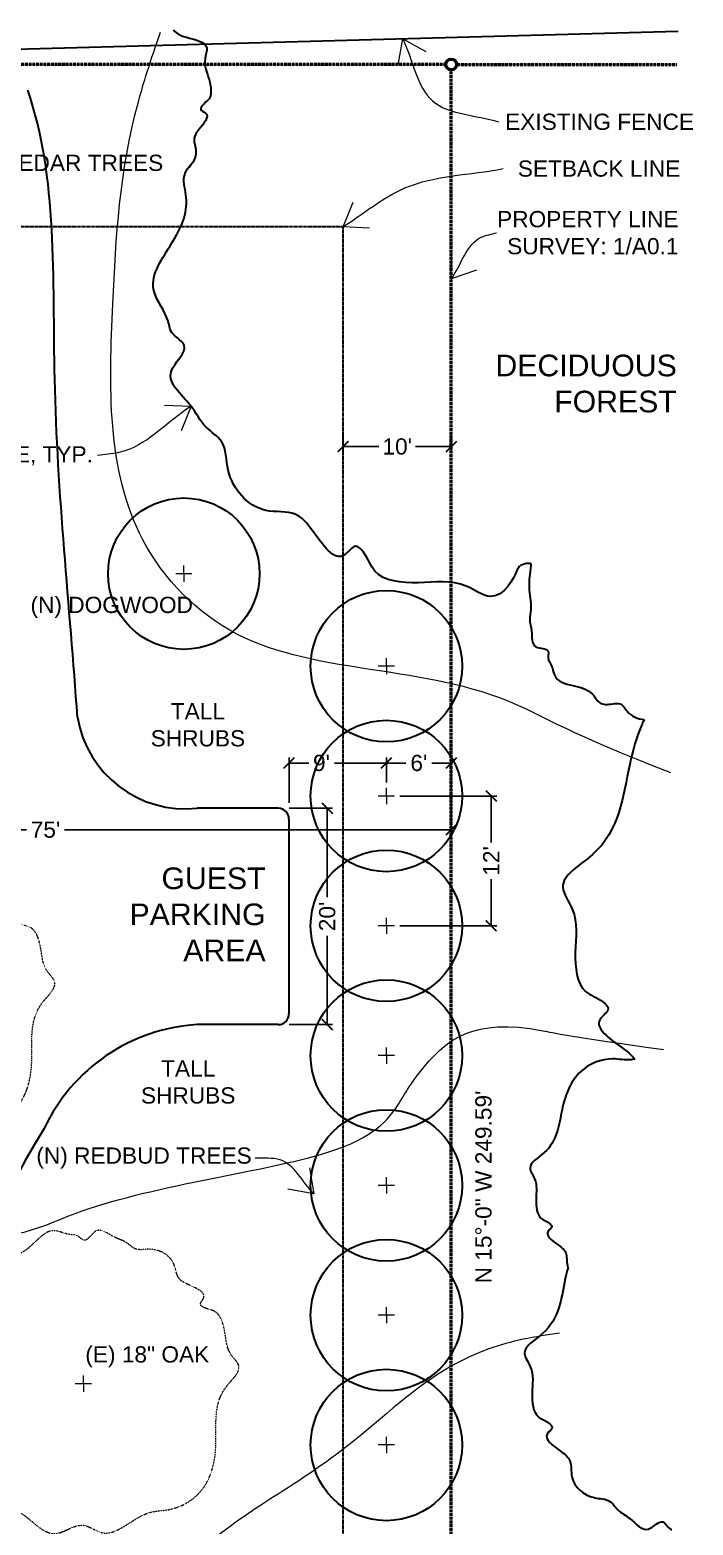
# Model space of a CAD drawing. Header units: inches. Extents: x -4969 to 16721, y 2489 to 24693.
# Drawn here: x 9544 to 10280, y 20885 to 22544 of the extents above; entities that cross this region are included whole.
import ezdxf

# ---------------------------------------------------------------- set-up
doc = ezdxf.new("R2010")
doc.units = ezdxf.units.IN
doc.header["$MEASUREMENT"] = 0
for name, pattern in [('DASHED2', [0.375, 0.25, -0.125]), ('HIDDEN2', [0.1875, 0.125, -0.0625]), ('PHANTOM2', [1.25, 0.625, -0.125, 0.125, -0.125, 0.125, -0.125])]:
    doc.linetypes.add(name, pattern=pattern)
doc.layers.get('0').update_dxf_attribs({"lineweight": 5})
for name, color, linetype, lineweight in [('1', 1, 'Continuous', 9), ('3', 3, 'Continuous', 30), ('5', 4, 'Continuous', 50), ('A-DIMSx', 7, 'Continuous', 9), ('A-TEXT', 7, 'Continuous', 20), ('A-TEXTx', 7, 'Continuous', 20), ('L-PLNT', 7, 'Continuous', 20)]:
    doc.layers.add(name, color=color, linetype=linetype, lineweight=lineweight)
doc.styles.get("Standard").update_dxf_attribs({"font": 'Arial.ttf'})
doc.linetypes.add('FENCELINE2', pattern='A,0.25,-0.1,[132,ltypeshp.shx,S=0.1,R=0,X=-0.1,Y=0],-0.1,1', length=1.45)
doc.dimstyles.get("Standard").update_dxf_attribs({"dimtxt": 3, "dimasz": 2, "dimexe": 0.03125, "dimexo": 0.0625, "dimgap": 0.03125, "dimtad": 0, "dimtoh": 1, "dimdec": 4, "dimlfac": 0.99985, "dimzin": 0, "dimdsep": 46, "dimlunit": 4, "dimtxsty": 'Standard', "dimblk": 'ARCHTICK', "dimblk1": 'ARCHTICK', "dimblk2": 'ARCHTICK', "dimcen": 0.09, "dimclrt": 256, "dimadec": 0, "dimazin": 0, "dimtfac": 1, "dimtdec": 4, "dimtofl": 0, "dimtmove": 0, "dimatfit": 3, "dimfxl": 1, "dimtolj": 1, "dimtzin": 0, "dimarcsym": 0})

# ---------------------------------------------------------------- blocks, each defined once
blk = doc.blocks.new('_ArchTick')
at = {"color": 0, "linetype": 'ByBlock', "lineweight": 0, "const_width": 0.15}
blk.add_lwpolyline([(-0.5, -0.5), (0.5, 0.5)], dxfattribs=at)
blk = doc.blocks.new('*D377')
at = {"layer": 'A-DIMSx', "color": 0, "lineweight": -2, "ltscale": 0.1, "transparency": 16777216}
for p, q in [((9939.6, 21709.3), (9939.6, 21736.8)), ((9939.6, 21730.8), (9961.2, 21730.8)), ((10011.6, 21730.8), (9989.9, 21730.8)), ((10011.6, 21700.2), (10011.6, 21736.8))]:
    blk.add_line(p, q, dxfattribs=at)
at = {"layer": 'Defpoints', "color": 0, "ltscale": 0.1, "transparency": 16777216}
for p in [(10011.6, 21730.8), (9939.6, 21703.3), (10011.6, 21694.2)]:
    blk.add_point(p, dxfattribs=at)
at = {"layer": 'A-DIMSx', "color": 0, "lineweight": -2, "ltscale": 0.1, "transparency": 16777216, "xscale": 12, "yscale": 12, "zscale": 12, "rotation": 180}
blk.add_blockref('_ArchTick', (9939.6, 21730.8), dxfattribs=at)
at = {"layer": 'A-DIMSx', "color": 0, "lineweight": -2, "ltscale": 0.1, "transparency": 16777216, "xscale": 12, "yscale": 12, "zscale": 12}
blk.add_blockref('_ArchTick', (10011.6, 21730.8), dxfattribs=at)
at = {"layer": 'A-DIMSx', "ltscale": 0.1, "transparency": 16777216, "insert": (9975.6, 21730.8), "char_height": 18, "attachment_point": 5}
blk.add_mtext("\\A1;6'", dxfattribs=at)
blk = doc.blocks.new('*D378')
at = {"layer": 'A-DIMSx', "color": 0, "lineweight": -2, "ltscale": 0.1, "transparency": 16777216}
for p, q in [((9831.6, 21686.6), (9831.6, 21736.8)), ((9831.6, 21730.8), (9853.4, 21730.8)), ((9939.6, 21730.8), (9881.9, 21730.8)), ((9939.6, 21709.2), (9939.6, 21736.8))]:
    blk.add_line(p, q, dxfattribs=at)
at = {"layer": 'Defpoints', "color": 0, "ltscale": 0.1, "transparency": 16777216}
for p in [(9831.6, 21730.8), (9939.6, 21703.2), (9831.6, 21680.6)]:
    blk.add_point(p, dxfattribs=at)
at = {"layer": 'A-DIMSx', "color": 0, "lineweight": -2, "ltscale": 0.1, "transparency": 16777216, "xscale": 12, "yscale": 12, "zscale": 12, "rotation": 180}
blk.add_blockref('_ArchTick', (9831.6, 21730.8), dxfattribs=at)
at = {"layer": 'A-DIMSx', "color": 0, "lineweight": -2, "ltscale": 0.1, "transparency": 16777216, "xscale": 12, "yscale": 12, "zscale": 12}
blk.add_blockref('_ArchTick', (9939.6, 21730.8), dxfattribs=at)
at = {"layer": 'A-DIMSx', "ltscale": 0.1, "transparency": 16777216, "insert": (9867.6, 21730.8), "char_height": 18, "attachment_point": 5}
blk.add_mtext("\\A1;9'", dxfattribs=at)
blk = doc.blocks.new('*D379')
at = {"layer": 'A-DIMSx', "color": 0, "lineweight": -2, "ltscale": 0.1, "transparency": 16777216}
for p, q in [((10011.6, 21697.4), (10011.6, 21650.8)), ((9111.4, 21656.8), (9540.3, 21656.8)), ((10011.6, 21656.8), (9582.7, 21656.8))]:
    blk.add_line(p, q, dxfattribs=at)
at = {"layer": 'Defpoints', "color": 0, "ltscale": 0.1, "transparency": 16777216}
for p in [(10011.6, 21703.4), (9111.4, 21656.8), (10011.6, 21656.8)]:
    blk.add_point(p, dxfattribs=at)
at = {"layer": 'A-DIMSx', "color": 0, "lineweight": -2, "ltscale": 0.1, "transparency": 16777216, "xscale": 12, "yscale": 12, "zscale": 12, "rotation": 180}
blk.add_blockref('_ArchTick', (9111.4, 21656.8), dxfattribs=at)
at = {"layer": 'A-DIMSx', "color": 0, "lineweight": -2, "ltscale": 0.1, "transparency": 16777216, "xscale": 12, "yscale": 12, "zscale": 12}
blk.add_blockref('_ArchTick', (10011.6, 21656.8), dxfattribs=at)
at = {"layer": 'A-DIMSx', "ltscale": 0.1, "transparency": 16777216, "insert": (9561.5, 21656.8), "char_height": 18, "attachment_point": 5}
blk.add_mtext("\\A1;75'", dxfattribs=at)
blk = doc.blocks.new('*D388')
at = {"layer": 'A-DIMSx', "color": 0, "lineweight": -2, "ltscale": 0.1, "transparency": 16777216}
for p, q in [((9954.6, 21694.2), (10061.9, 21694.2)), ((10055.9, 21694.2), (10055.9, 21642.6)), ((10055.9, 21550.2), (10055.9, 21601.8)), ((9954.6, 21550.2), (10061.9, 21550.2))]:
    blk.add_line(p, q, dxfattribs=at)
at = {"layer": 'Defpoints', "color": 0, "ltscale": 0.1, "transparency": 16777216}
for p in [(9948.6, 21694.2), (9948.6, 21550.2), (10055.9, 21550.2)]:
    blk.add_point(p, dxfattribs=at)
at = {"layer": 'A-DIMSx', "color": 0, "lineweight": -2, "ltscale": 0.1, "transparency": 16777216, "xscale": 12, "yscale": 12, "zscale": 12}
for p, rotation in [((10055.9, 21694.2), 90), ((10055.9, 21550.2), 270)]:
    blk.add_blockref('_ArchTick', p, dxfattribs=dict(at, rotation=rotation))
at = {"layer": 'A-DIMSx', "ltscale": 0.1, "transparency": 16777216, "insert": (10055.9, 21622.2), "char_height": 18, "attachment_point": 5, "rotation": 90}
blk.add_mtext("\\A1;12'", dxfattribs=at)
blk = doc.blocks.new('*D389')
at = {"layer": 'A-DIMSx', "color": 0, "lineweight": -2, "ltscale": 0.1, "transparency": 16777216}
for p, q in [((9831.6, 21680.6), (9880, 21680.6)), ((9874, 21680.6), (9874, 21582)), ((9874, 21440.6), (9874, 21539.2)), ((9831.6, 21440.6), (9880, 21440.6))]:
    blk.add_line(p, q, dxfattribs=at)
at = {"layer": 'Defpoints', "color": 0, "ltscale": 0.1, "transparency": 16777216}
for p in [(9825.6, 21680.6), (9825.6, 21440.6), (9874, 21440.6)]:
    blk.add_point(p, dxfattribs=at)
at = {"layer": 'A-DIMSx', "color": 0, "lineweight": -2, "ltscale": 0.1, "transparency": 16777216, "xscale": 12, "yscale": 12, "zscale": 12}
for p, rotation in [((9874, 21680.6), 90), ((9874, 21440.6), 270)]:
    blk.add_blockref('_ArchTick', p, dxfattribs=dict(at, rotation=rotation))
at = {"layer": 'A-DIMSx', "ltscale": 0.1, "transparency": 16777216, "insert": (9874, 21560.6), "char_height": 18, "attachment_point": 5, "rotation": 90}
blk.add_mtext("\\A1;20'", dxfattribs=at)
blk = doc.blocks.new('*D392')
at = {"layer": 'A-DIMSx', "color": 0, "lineweight": -2, "ltscale": 0.1, "transparency": 16777216}
for p, q in [((9891.6, 22096.7), (9891.6, 22075.9)), ((10011.6, 22096.7), (10011.6, 22075.9)), ((9891.6, 22081.9), (9931.1, 22081.9)), ((10011.6, 22081.9), (9972, 22081.9))]:
    blk.add_line(p, q, dxfattribs=at)
at = {"layer": 'Defpoints', "color": 0, "ltscale": 0.1, "transparency": 16777216}
for p in [(9891.6, 22102.7), (10011.6, 22102.7), (10011.6, 22081.9)]:
    blk.add_point(p, dxfattribs=at)
at = {"layer": 'A-DIMSx', "color": 0, "lineweight": -2, "ltscale": 0.1, "transparency": 16777216, "xscale": 12, "yscale": 12, "zscale": 12, "rotation": 180}
blk.add_blockref('_ArchTick', (9891.6, 22081.9), dxfattribs=at)
at = {"layer": 'A-DIMSx', "color": 0, "lineweight": -2, "ltscale": 0.1, "transparency": 16777216, "xscale": 12, "yscale": 12, "zscale": 12}
blk.add_blockref('_ArchTick', (10011.6, 22081.9), dxfattribs=at)
at = {"layer": 'A-DIMSx', "ltscale": 0.1, "transparency": 16777216, "insert": (9951.6, 22081.9), "char_height": 18, "attachment_point": 5}
blk.add_mtext("\\A1;10'", dxfattribs=at)

msp = doc.modelspace()

# ---------------------------------------------------------------- linework, layer by layer
at = {"layer": '1', "ltscale": 0.1}
for points, knots in [([(10255.1346614, 21719.9578936), (10143.2078104, 21763.1692086), (10019.6606162, 21843.9271987), (9801.6398823, 21821.8465936), (9626.7891874, 22002.9457385), (9634.9071851, 22227.0574145), (9644.2654172, 22401.4985413), (9674.367191, 22498.3858016), (9688.953483, 22541.780718)], [672.0045855753, 672.0045855753, 672.0045855753, 672.0045855753, 761.5244826516, 1052.3576896561, 1200.8248678583, 1464.6763494092, 1681.1343875339, 1727.8576994472, 1727.8576994472, 1727.8576994472, 1727.8576994472]), ([(8975.6609248, 20633.5092313), (9047.5638885, 20666.5347592), (9145.9887999, 20749.5169702), (9251.9558676, 20829.1352182), (9239.2112847, 20974.5079559), (9260.4455486, 21026.2606621), (9284.3465867, 21063.9324418), (9301.2581531, 21121.5607702), (9333.3149135, 21213.9731172), (9363.811266, 21242.6636764), (9509.3134955, 21187.1899184), (9607.4989971, 21252.7352881), (9894.1599839, 21288.697065), (9949.1751832, 21339.8858424), (9972.179421, 21389.0910216), (10039.6277332, 21453.597435), (10138.346773, 21428.0245143), (10246.8835373, 21412.9103779)], [1431.8440926005, 1431.8440926005, 1431.8440926005, 1431.8440926005, 1611.4409095944, 1758.5991933873, 1915.3805259183, 2087.4741437633, 2223.0037141139, 2377.6093508398, 2494.1233598463, 2533.0005215449, 2573.3106299006, 2701.7030756243, 2936.7314551156, 3118.6707792735, 3222.7621166876, 3315.3121675507, 3329.555416669, 3329.555416669, 3329.555416669, 3329.555416669]), ([(10131.567467, 21098.2516713), (10104.7375328, 21094.5310427), (10015.4947213, 21078.3119523), (9904.3720898, 20974.2996535), (9826.711091, 20924.3669303), (9720.9079096, 20856.759227), (9518.698336, 20660.7406816), (9487.7091806, 20812.1633257), (9460.296356, 20887.9423941), (9299.9068681, 20884.0985283), (9296.4811916, 20822.6138358), (9303.983199, 20728.1009375), (9293.8305169, 20678.2165935), (9288.9193087, 20657.780718)], [663.208720299, 663.208720299, 663.208720299, 663.208720299, 714.1227987029, 830.745922827, 967.0850240029, 1075.3140430652, 1290.5531867219, 1408.3474510931, 1431.0356489457, 1508.8252563968, 1628.4025584283, 1696.1301964831, 1741.4376083133, 1741.4376083133, 1741.4376083133, 1741.4376083133])]:
    msp.add_open_spline(points, degree=3, knots=knots, dxfattribs=at)
at = {"layer": '3', "linetype": 'DASHED2', "ltscale": 0.5}
msp.add_line((9891.567467, 19850.151704), (9891.567467, 22325.780718), dxfattribs=at)
at = {"layer": '3', "ltscale": 0.25}
for p, q in [((9819.5605207, 21680.6127498), (9729.5605207, 21680.6127498)), ((9831.5605207, 21668.6127498), (9831.5605207, 21452.6127498)), ((9819.5605207, 21440.6127498), (9729.5605207, 21440.6127498))]:
    msp.add_line(p, q, dxfattribs=at)
at = {"layer": '3', "linetype": 'FENCELINE2', "ltscale": 0.3, "flags": 128}
msp.add_lwpolyline([(9528.2012178, 22522.8147656), (10263.3456569, 22542.7600081)], dxfattribs=at)
at = {"layer": '3', "linetype": 'DASHED2', "ltscale": 0.5}
msp.add_lwpolyline([(9891.567467, 22325.780718), (7851.567467, 22325.780718)], dxfattribs=at)
at = {"layer": '3', "ltscale": 0.25}
for centre in [(9714.9607659, 21940.8809502), (9939.567467, 21838.2155753), (9939.567467, 21694.2155753), (9939.567467, 21550.2155753), (9939.567467, 21406.2155753), (9939.567467, 21262.2155753), (9939.567467, 21118.2155753), (9939.567467, 20974.2155753)]:
    msp.add_circle(centre, 84, dxfattribs=at)
for centre, radius, start, end in [((9716.8363019, 21801.3870278), 121.4427107, 189.3491568196, 276.0142313896), ((9819.5605207, 21668.6127498), 12, 0, 90), ((9819.5605207, 21452.6127498), 12, 270, 0), ((9742.1635531, 21239.7573897), 201.2503716, 93.5904200989, 154.8753755086), ((10221.8405816, 20912.4635244), 780.0320047, 148.0529503907, 195.8294231361)]:
    msp.add_arc(centre, radius, start, end, dxfattribs=at)
at = {"layer": '3', "ltscale": 0.1}
for points, knots in [([(9703.5733362, 22544.1473609), (9707.3426475, 22539.2368618), (9715.8617056, 22535.9313465), (9744.4937453, 22529.5874372), (9735.6066967, 22507.6410428), (9743.4166101, 22491.0555346), (9747.2661536, 22468.8052048), (9736.7120254, 22462.5346805), (9731.966258, 22454.7356694), (9746.3250198, 22450.5976821), (9732.6084918, 22435.272093), (9724.1303156, 22423.522766), (9731.0596164, 22407.4353539), (9724.9816955, 22395.6341065), (9719.4719285, 22390.8237278)], [650.3253102194, 650.3253102194, 650.3253102194, 650.3253102194, 679.0985903476, 702.467509608, 715.0399427907, 738.2083914182, 759.6056364408, 770.2485728412, 774.8733301049, 781.5238052184, 800.6695682523, 812.4325628995, 826.5432080288, 847.050250702, 847.050250702, 847.050250702, 847.050250702]), ([(9700.0251985, 22211.4559509), (9698.8105468, 22216.1802825), (9694.7592146, 22231.9377531), (9670.155737, 22262.4215032), (9703.738037, 22307.3441044), (9722.8120046, 22347.398547), (9711.9718818, 22380.8478671), (9720.0046751, 22392.3173523), (9724.7787939, 22397.0788414)], [0, 0, 0, 0, 14.6966993796, 49.0191686403, 104.0867543508, 156.840504555, 180.0749102501, 199.3196262972, 199.3196262972, 199.3196262972, 199.3196262972]), ([(10087.3390384, 21949.9293559), (10085.0232627, 21945.9183146), (10082.710799, 21939.1019816), (10063.9446667, 21903.0418468), (10020.2520346, 21936.0206368), (9978.5401277, 21928.5040754), (9926.5474079, 21933.2214991), (9918.8595289, 21960.5430435), (9904.2826317, 21975.8080304), (9886.4496995, 21946.2182763), (9860.4324578, 21986.0204456), (9839.2671577, 22011.9844086), (9794.1020844, 22005.3931992), (9760.1541967, 22044.7086597), (9762.9780366, 22087.3873239), (9735.697858, 22103.7839201), (9723.2813622, 22131.6511462), (9685.0458588, 22160.6440931), (9728.6324695, 22194.1033655), (9702.2416781, 22204.3551529), (9699.889075, 22211.8671677), (9699.8242993, 22212.0740007)], [1563.4455727291, 1563.4455727291, 1563.4455727291, 1563.4455727291, 1570.0548027924, 1624.0830167254, 1653.1500909057, 1706.7148229753, 1756.1845874421, 1780.7907251205, 1791.4830199607, 1806.8587114159, 1851.1231196061, 1878.3187970873, 1910.9421694086, 1971.98075316, 2004.7329702674, 2027.9512307358, 2058.1498184133, 2100.7791717782, 2133.6919229965, 2156.6452438972, 2157.2951254712, 2157.2951254712, 2157.2951254712, 2157.2951254712]), ([(10088.2980108, 21950.4830188), (10100.2108026, 21954.4896191), (10099.8001479, 21947.7903874), (10097.4526743, 21933.5953735), (10098.0337398, 21917.4861735), (10100.7283595, 21902.289764), (10097.3996578, 21888.9313905), (10102.1252042, 21876.6107692), (10099.2984038, 21856.0492065), (10122.8625906, 21859.1466139), (10117.9265384, 21847.9396222), (10119.5045246, 21844.9225668), (10119.5479723, 21844.8394963)], [804.6299519575, 804.6299519575, 804.6299519575, 804.6299519575, 812.4325628995, 826.5432080288, 852.9443349886, 867.1107095819, 877.1533449895, 890.2151937134, 908.6537435819, 922.8895542791, 932.8175949053, 933.0986893359, 933.0986893359, 933.0986893359, 933.0986893359]), ([(10119.4203883, 21845.0899687), (10120.4938104, 21843.2735535), (10124.0740878, 21837.2151074), (10125.8725465, 21820.3668909), (10149.8829684, 21816.8985034), (10167.9671651, 21810.4817059), (10175.9463779, 21794.8511248), (10188.4161043, 21796.0536492), (10200.7645752, 21798.077967), (10207.9521019, 21783.7891627), (10218.3420974, 21779.8344129), (10225.525287, 21779.103137)], [0, 0, 0, 0, 6.356789466, 21.20234801, 45.02082859, 67.838501792, 77.8881205231, 92.5518104603, 100.7641003625, 112.7070817387, 133.2745331609, 133.2745331609, 133.2745331609, 133.2745331609]), ([(10225.525287, 21779.103137), (10224.7220118, 21777.4134158), (10217.4547586, 21761.4163418), (10203.0032213, 21709.8226594), (10197.6328344, 21639.5547458), (10123.9531584, 21601.210947), (10153.7512576, 21561.732319), (10146.9596426, 21524.043382), (10151.222087, 21477.0651811), (10175.9085625, 21470.1187715), (10189.701294, 21456.9477659), (10162.9653698, 21440.8347586), (10196.0342161, 21419.2188472), (10211.7558498, 21406.8246778), (10215.0131643, 21402.2871531)], [1257.9409992687, 1257.9409992687, 1257.9409992687, 1257.9409992687, 1263.5253229921, 1310.4211805819, 1418.6284202588, 1467.4457988909, 1493.7094537981, 1542.1080517976, 1586.8066277271, 1609.0395881061, 1618.7006479054, 1632.5934068338, 1672.5886651858, 1690.8464382835, 1690.8464382835, 1690.8464382835, 1690.8464382835]), ([(10215.0131643, 21402.2871531), (10213.7324733, 21402.0241991), (10205.432221, 21400.6977071), (10184.9914673, 21405.3645379), (10155.8229301, 21393.8380258), (10140.2936749, 21368.9927317), (10131.3724466, 21337.1429009), (10128.801638, 21303.505593), (10093.5311165, 21285.150385), (10107.7954911, 21266.2519333), (10104.5443394, 21248.2102082), (10106.5847751, 21225.7217048), (10118.4022112, 21222.3964529), (10125.0048031, 21216.0914816), (10112.2062942, 21208.3781718), (10129.4219971, 21197.1248881), (10140.6522361, 21187.9702233), (10139.0948275, 21177.2983615), (10140.7237817, 21171.7544923), (10141.0433853, 21170.8907767)], [517.3468288921, 517.3468288921, 517.3468288921, 517.3468288921, 521.0958514076, 541.7456543028, 579.9029731787, 604.8506102506, 627.2996958093, 679.0985903476, 702.467509608, 715.0399427907, 738.2083914182, 759.6056364408, 770.2485728412, 774.8733301048, 781.5238052184, 800.6695682523, 812.4325628995, 826.5432080288, 829.2265009952, 829.2265009952, 829.2265009952, 829.2265009952]), ([(10141.0433853, 21170.8907767), (10139.8888459, 21166.8772856), (10133.6822913, 21141.3821086), (10130.8337332, 21104.1106353), (10085.9562371, 21080.755841), (10104.105938, 21056.7098344), (10099.9692386, 21033.7539093), (10102.5654475, 21005.1399937), (10117.6017135, 21000.9090106), (10126.0027175, 20992.8866931), (10109.7181544, 20983.0724341), (10131.6230656, 20968.7539842), (10145.912194, 20957.1057743), (10142.2847571, 20932.2494175), (10163.9218108, 20913.5663789), (10187.4097856, 20915.1204641), (10196.4335647, 20900.1069636), (10211.7701437, 20893.2736114), (10227.7262571, 20872.2309064), (10246.1403889, 20896.2185647), (10251.7824053, 20881.6945337), (10255.9166026, 20880.3997911), (10256.030432, 20880.3641422)], [785.6420099054, 785.6420099054, 785.6420099054, 785.6420099054, 798.1634097844, 864.0712725873, 893.8054114758, 909.802320458, 939.2813845791, 966.5068051577, 980.0486615689, 985.9331089099, 994.3950385565, 1018.7557191182, 1033.7227149252, 1051.6768135895, 1085.2690720541, 1103.2940797582, 1116.0721253617, 1132.6917567519, 1156.152593626, 1174.2659504202, 1186.8981879482, 1187.2558468004, 1187.2558468004, 1187.2558468004, 1187.2558468004])]:
    msp.add_open_spline(points, degree=3, knots=knots, dxfattribs=at)
at = {"layer": '3', "ltscale": 0.25}
msp.add_open_spline([(9597.0067505, 21781.6586069), (9588.3201074, 21904.5319514), (9562.532335, 22142.1591067), (9575.3299861, 22381.3141593), (9541.7914192, 22477.3465574)], degree=3, knots=[550.3339160082, 550.3339160082, 550.3339160082, 550.3339160082, 912.2977371892, 1234.1329045813, 1234.1329045813, 1234.1329045813, 1234.1329045813], dxfattribs=at)
at = {"layer": '5', "linetype": 'PHANTOM2', "ltscale": 0.5}
for p, q in [((10011.567467, 19516.7136225), (10011.567467, 22499.780718)), ((10017.567467, 22505.780718), (10261.5705983, 22505.780718))]:
    msp.add_line(p, q, dxfattribs=at)
at = {"layer": '5', "linetype": 'PHANTOM2', "ltscale": 0.5, "flags": 128}
msp.add_lwpolyline([(10005.567467, 22505.780718), (7737.567467, 22505.780718)], dxfattribs=at)
at = {"layer": '5', "ltscale": 0.1}
msp.add_circle((10011.567467, 22505.780718), 6, dxfattribs=at)
at = {"layer": 'L-PLNT', "ltscale": 0.1}
for p, q in [((9714.9607659, 21940.8809502), (9714.9607659, 21949.8809502)), ((9723.9607659, 21940.8809502), (9705.9607659, 21940.8809502)), ((9714.9607659, 21940.8809502), (9714.9607659, 21931.8809502)), ((9939.567467, 21838.2155753), (9939.567467, 21847.2155753)), ((9948.567467, 21838.2155753), (9930.567467, 21838.2155753)), ((9939.567467, 21838.2155753), (9939.567467, 21829.2155753)), ((9939.567467, 21694.2155753), (9939.567467, 21703.2155753)), ((9948.567467, 21694.2155753), (9930.567467, 21694.2155753)), ((9939.567467, 21694.2155753), (9939.567467, 21685.2155753)), ((9948.567467, 21550.2155753), (9930.567467, 21550.2155753)), ((9939.567467, 21550.2155753), (9939.567467, 21559.2155753)), ((9939.567467, 21550.2155753), (9939.567467, 21541.2155753)), ((9939.567467, 21406.2155753), (9939.567467, 21415.2155753)), ((9948.567467, 21406.2155753), (9930.567467, 21406.2155753)), ((9939.567467, 21406.2155753), (9939.567467, 21397.2155753)), ((9939.567467, 21262.2155753), (9939.567467, 21271.2155753)), ((9948.567467, 21262.2155753), (9930.567467, 21262.2155753)), ((9939.567467, 21262.2155753), (9939.567467, 21253.2155753)), ((9948.567467, 21118.2155753), (9930.567467, 21118.2155753)), ((9939.567467, 21118.2155753), (9939.567467, 21127.2155753)), ((9939.567467, 21118.2155753), (9939.567467, 21109.2155753)), ((9603.515077, 21042.194299), (9603.515077, 21051.194299)), ((9612.515077, 21042.194299), (9594.515077, 21042.194299)), ((9603.515077, 21042.194299), (9603.515077, 21033.194299)), ((9948.567467, 20974.2155753), (9930.567467, 20974.2155753)), ((9939.567467, 20974.2155753), (9939.567467, 20983.2155753)), ((9939.567467, 20974.2155753), (9939.567467, 20965.2155753))]:
    msp.add_line(p, q, dxfattribs=at)
at = {"layer": 'L-PLNT', "linetype": 'HIDDEN2', "ltscale": 0.005}
for points in [[(9390.2217103, 21633.045832), (9387.7722153, 21633.169093), (9379.6022034, 21633.580216), (9362.1107388, 21642.6349394), (9343.3578435, 21621.5736096), (9325.5440853, 21608.1490759), (9305.271906, 21610.4295041), (9298.4456448, 21597.5660918), (9292.4940453, 21584.2935432), (9263.9022576, 21587.6820382), (9247.329631, 21557.2309534), (9240.1129217, 21531.8125402), (9243.2259338, 21509.3779836), (9228.4022138, 21482.2951885), (9226.0767432, 21442.566098), (9252.9352714, 21409.8322166), (9257.8122856, 21366.2625093), (9291.262126, 21333.1116028), (9334.0138153, 21329.8091177), (9362.0282965, 21288.2957999), (9396.1588632, 21318.1280454), (9429.766885, 21290.3819149), (9460.3383703, 21327.5770888), (9502.5362255, 21326.6027168), (9533.0775031, 21346.5126508), (9544.9877104, 21378.4206726), (9547.7431499, 21416.770041), (9542.8502267, 21455.6787226), (9578.7535886, 21484.7849034), (9558.1132592, 21502.9925737), (9557.621297, 21524.2969728), (9550.0686136, 21549.4356616), (9535.836091, 21550.4752891), (9526.8501676, 21556.1211348), (9539.6335271, 21567.8818979), (9517.409364, 21576.6959579), (9502.4902429, 21584.5114773), (9501.1951516, 21607.4239455), (9478.413195, 21620.193816), (9457.6724454, 21614.5106517), (9446.8515294, 21626.3006959), (9431.8746463, 21629.6148982), (9413.7466638, 21645.5350741), (9401.6470355, 21620.6981649), (9393.9426716, 21632.6680356), (9390.0054436, 21633.0715355), (9389.8970375, 21633.0826454)], [(9594.3720415, 21207.296855), (9591.9225465, 21207.420116), (9583.7525346, 21207.831239), (9566.26107, 21216.8859625), (9547.5081747, 21195.8246326), (9529.6944164, 21182.4000989), (9509.4222372, 21184.6805271), (9502.595976, 21171.8171148), (9496.6443764, 21158.5445662), (9468.0525888, 21161.9330612), (9451.4799621, 21131.4819764), (9444.2632529, 21106.0635632), (9447.3762649, 21083.6290066), (9432.552545, 21056.5462115), (9430.2270743, 21016.817121), (9457.0856026, 20984.0832396), (9461.9626168, 20940.5135323), (9495.4124571, 20907.3626258), (9538.1641465, 20904.0601407), (9566.1786277, 20862.5468229), (9600.3091943, 20892.3790684), (9633.9172161, 20864.6329379), (9664.4887014, 20901.8281118), (9706.6865567, 20900.8537398), (9737.2278343, 20920.7636738), (9749.1380416, 20952.6716956), (9751.893481, 20991.021064), (9747.0005578, 21029.9297456), (9782.9039198, 21059.0359264), (9762.2635904, 21077.2435967), (9761.7716282, 21098.5479958), (9754.2189447, 21123.6866846), (9739.9864221, 21124.7263121), (9731.0004987, 21130.3721578), (9743.7838583, 21142.1329209), (9721.5596952, 21150.9469809), (9706.6405741, 21158.7625003), (9705.3454828, 21181.6749685), (9682.5635261, 21194.444839), (9661.8227765, 21188.7616747), (9651.0018606, 21200.5517189), (9636.0249774, 21203.8659212), (9617.896995, 21219.7860971), (9605.7973666, 21194.9491879), (9598.0930027, 21206.9190586), (9594.1557747, 21207.3225585), (9594.0473686, 21207.3336684)]]:
    msp.add_open_spline(points, degree=3, knots=[0, 0, 0, 0, 7.389337939, 24.6462959619, 52.3336691463, 78.8576714233, 90.5396736919, 107.5852217564, 117.1314534926, 131.0143618161, 180.8897264884, 199.7850248523, 211.455763629, 247.0645364511, 289.2090157661, 321.3763764552, 368.8655445351, 417.0527280981, 446.6892199703, 495.616345271, 527.4055185742, 548.1632946962, 605.738693292, 629.7426929183, 674.097996099, 703.0979373572, 729.193481421, 789.4061939322, 816.5709824797, 831.1855859678, 858.1173409593, 882.9901915203, 895.3618854622, 900.7378530776, 908.4685807242, 930.7242357077, 944.3979216285, 960.8005924981, 991.4901174729, 1007.9575700763, 1019.6314547034, 1034.8149706662, 1056.2485381631, 1072.7967055423, 1084.3373814844, 1084.6641347537, 1084.6641347537, 1084.6641347537, 1084.6641347537], dxfattribs=at)

# ---------------------------------------------------------------- texts
at = {"layer": 'A-TEXT', "ltscale": 0.25, "char_height": 18}
for s, insert, attachment_point in [('{EXISTING FENCE}', (10071.2657667, 22442.094148), 4), ('{(N) CEDAR TREES}', (9471.3952265, 22393.9660404), 4), ('{SETBACK LINE}', (10085.3091717, 22390.2105762), 4), ('{PROPERTY LINE\\P\\C152;SURVEY: 1/A0.1}', (10263.5562589, 22319.097717), 6), ('{DRIP LINE, TYP.}', (9614.1010778, 22071.575062), 6), ('{(N) REDBUD TREES}', (9790.2224204, 21292.6042606), 6)]:
    msp.add_mtext(s, dxfattribs=dict(at, insert=insert, attachment_point=attachment_point))
at = {"layer": 'A-TEXT', "ltscale": 0.25}
for s, insert, char_height, width, attachment_point in [('{DECIDUOUS \\PFOREST}', (10261.6675964, 22151.677937), 24, 358.364660006, 6), ('{(N) DOGWOOD}', (9725.0515489, 21903.5324921), 18, 184.094528333, 6), ('TALL\\PSHRUBS ', (9730.5628502, 21773.1144171), 18, 83.664307697, 5), ('GUEST\\PPARKING\\PAREA', (9805.6113539, 21562.9257077), 24, 292.304719824, 6), ('TALL\\PSHRUBS ', (9719.7662968, 21376.8900476), 18, 83.664307697, 5), ('{(E) 18" OAK}', (9743.1232822, 21072.0252429), 18, 206.47203668, 6)]:
    msp.add_mtext(s, dxfattribs=dict(at, insert=insert, char_height=char_height, width=width, attachment_point=attachment_point))
at = {"layer": 'A-TEXT', "ltscale": 0.25, "insert": (10047.3623687, 21367.3837463), "char_height": 18, "width": 913.452249451, "attachment_point": 6, "rotation": 90}
msp.add_mtext('{N 15°-0" W^I249.59\' }', dxfattribs=at)

# ---------------------------------------------------------------- dimensions: what is measured, and where the dimension line sits
at = {"layer": 'A-DIMSx', "ltscale": 0.1}
for base, p1, p2, angle, picture, middle in [((10011.567467, 22081.9365386), (9891.567467, 22102.6992213), (10011.567467, 22102.6992213), 180, '*D392', (9951.567467, 22081.9365386)), ((10011.567467, 21730.8473938), (9939.567467, 21703.3200594), (10011.567467, 21694.2155753), 180, '*D377', (9975.567467, 21730.8473938)), ((10055.8660915, 21550.2155753), (9948.567467, 21694.2155753), (9948.567467, 21550.2155753), 90, '*D388', (10055.8660915, 21622.2155753)), ((9873.971196, 21440.6127498), (9825.5605207, 21680.6127498), (9825.5605207, 21440.6127498), 90, '*D389', (9873.971196, 21560.6127498))]:
    dim = msp.add_linear_dim(base=base, p1=p1, p2=p2, angle=angle, dimstyle='Standard', override={"dimtxt": 18, "dimasz": 12, "dimexe": 6, "dimexo": 6, "dimgap": 6, "dimlfac": -47.9928}, dxfattribs=at)
    dim.commit()
    dim.dimension.update_dxf_attribs({"geometry": picture, "text_midpoint": middle})
dim = msp.add_linear_dim(base=(9831.5605207, 21730.8473938), p1=(9939.567467, 21703.2155753), p2=(9831.5605207, 21680.6127498), angle=180, dimstyle='Standard', override={"dimtxt": 18, "dimasz": 12, "dimexe": 6, "dimexo": 6, "dimgap": 6, "dimlfac": -47.9928}, dxfattribs=at)
dim.commit()
dim.dimension.update_dxf_attribs({"geometry": '*D378', "text_midpoint": (9867.6469809, 21730.8473938), "dimtype": 160})
dim = msp.add_linear_dim(base=(10011.567467, 21656.8197017), p1=(9111.3642382, 21656.8197017), p2=(10011.567467, 21703.3732462), angle=180, text="75'", dimstyle='Standard', override={"dimtxt": 18, "dimasz": 12, "dimexe": 6, "dimexo": 6, "dimgap": 6, "dimlfac": -47.9928}, dxfattribs=at)
dim.commit()
dim.dimension.update_dxf_attribs({"geometry": '*D379', "text_midpoint": (9561.4658526, 21656.8197017)})

# ---------------------------------------------------------------- leaders
at = {"layer": 'A-TEXTx', "path_type": 1, "annotation_type": 0, "has_hookline": 1}
for points, override, hookline_direction, text_width in [([(9957.7413562, 22534.361202), (9990.7457899, 22465.4480504), (10063.8194731, 22442.094148)], {"dimasz": 24, "dimgap": 4, "dimldrblk": 'Open90', "dimlwd": -1}, 0, 206.2387449), ([(9372.2796942, 22417.2701419), (9425.1451318, 22399.0421665), (9467.3952265, 22393.9660404)], {"dimasz": 24, "dimgap": 4, "dimldrblk": 'Open90', "dimlwd": -1}, 0, 217.9031378), ([(9891.567467, 22325.780718), (9959.9995727, 22368.7690766), (10069.2282983, 22390.2105762)], {"dimasz": 24, "dimgap": 4, "dimldrblk": 'Open90', "dimlwd": -1}, 0, 177.7899045), ([(10011.567467, 22268.0560554), (10044.8169314, 22314.213442), (10061.8023984, 22319.097717)], {"dimasz": 24, "dimgap": 6, "dimldrblk": 'Open90', "dimlwd": -1}, 0, 197.9263302), ([(9722.9550252, 22126.5920051), (9642.9228836, 22075.1924193), (9619.0276552, 22072.1100217)], {"dimasz": 24, "dimgap": 4, "dimldrblk": 'Open90', "dimlwd": -1}, 1, 188.7053206), ([(9859.2228581, 21252.8757227), (9821.7135123, 21290.5486329), (9794.2224204, 21292.6042606)], {"dimasz": 24, "dimgap": 4, "dimldrblk": 'Open90', "dimlwd": -1}, 1, 236.0627558)]:
    msp.add_leader(points, dimstyle='Standard', override=override, dxfattribs=dict(at, hookline_direction=hookline_direction, text_width=text_width))

doc.saveas('drawing.dxf')
